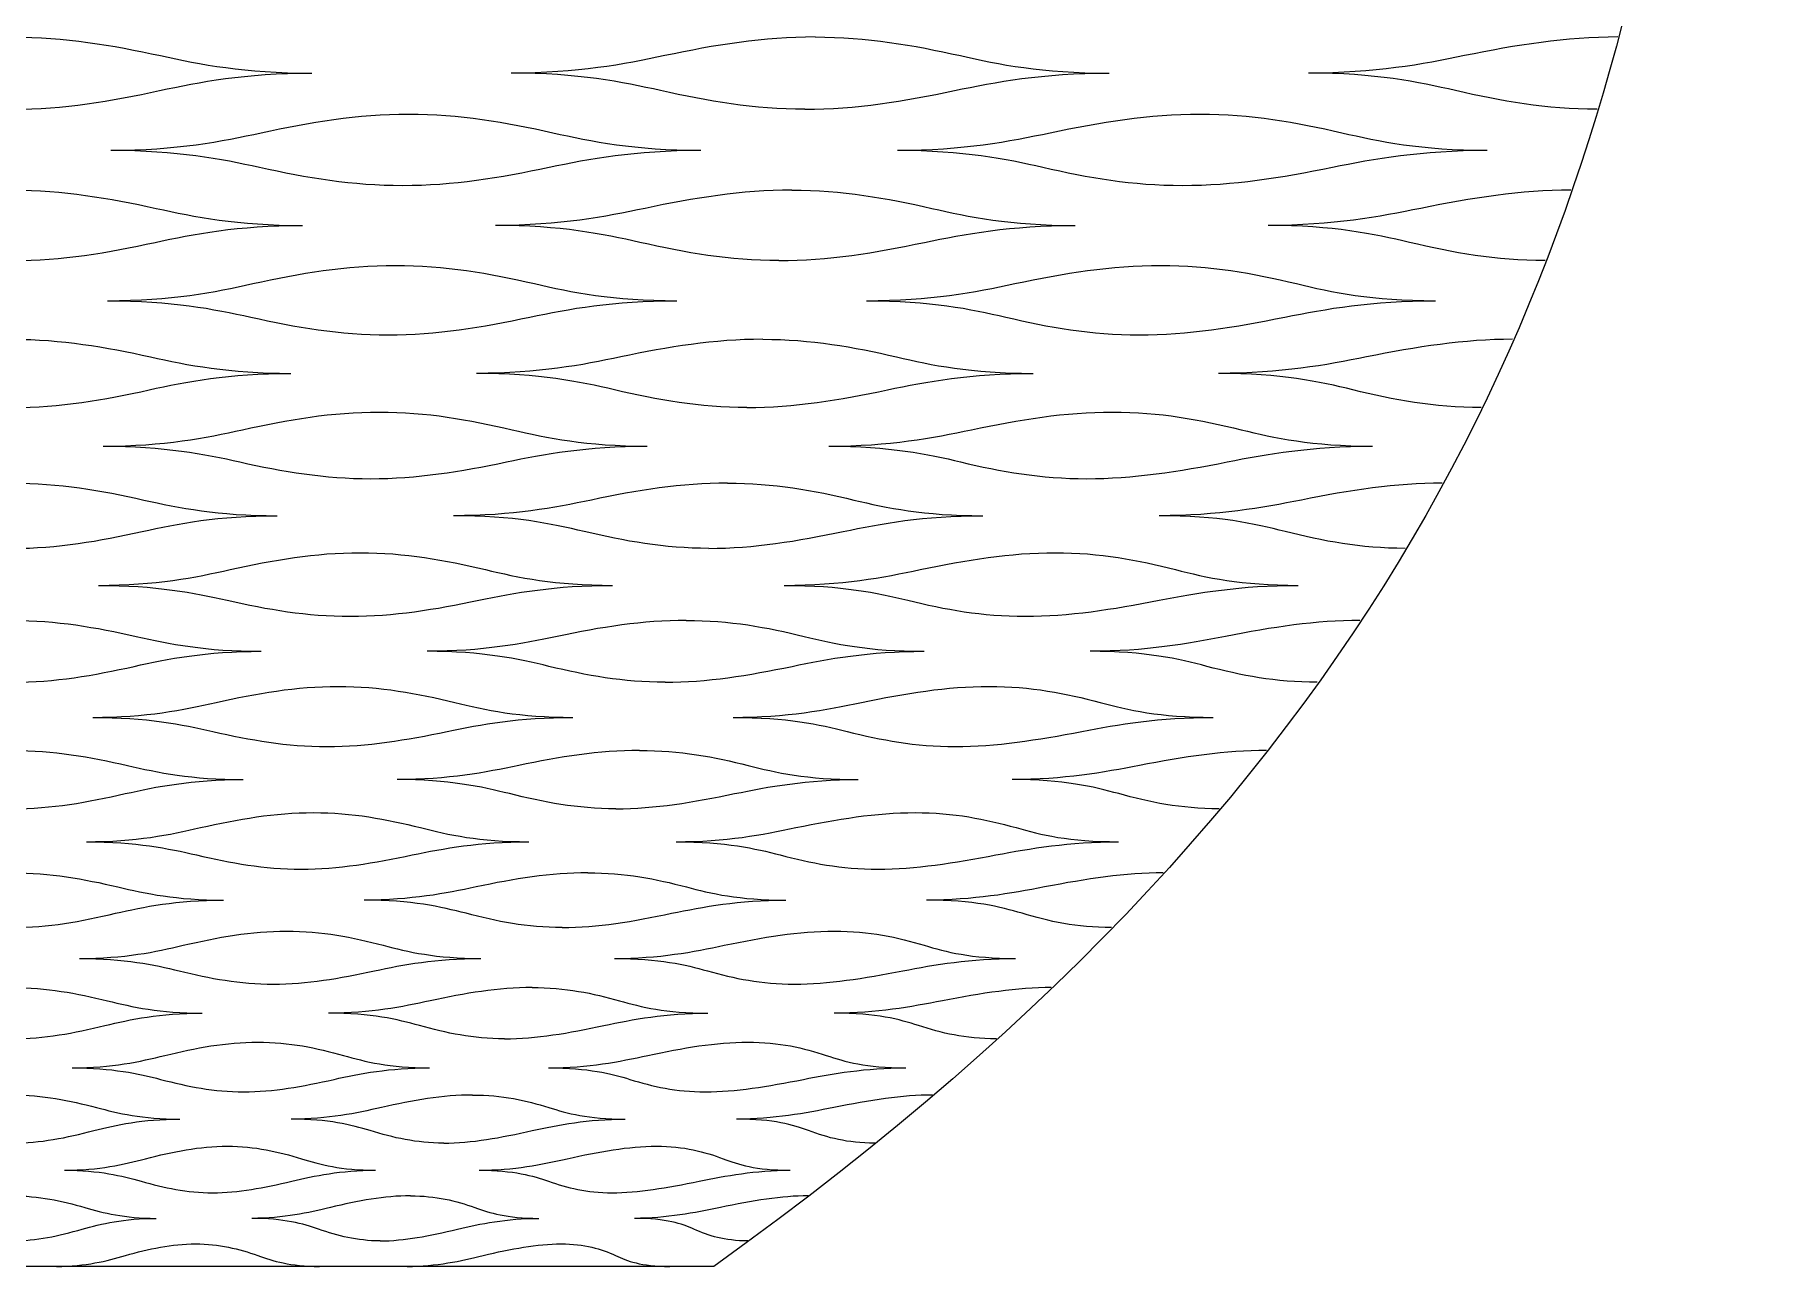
# Model space of a CAD drawing. Extents: x -15.8 to 22.7, y 5.7 to 11.5.
# Drawn here: x 3.404 to 5.444, y 5.681 to 7.133 of the extents above; entities that cross this region are included whole.
import ezdxf

# ---------------------------------------------------------------- set-up
doc = ezdxf.new("R2010")
doc.units = 0
doc.layers.add('DEFAULT', color=7, linetype='CONTINUOUS')

msp = doc.modelspace()

# ---------------------------------------------------------------- linework, layer by layer
at = {"layer": 'DEFAULT'}
msp.add_lwpolyline([(4.2047, 5.6805), (2.552, 5.6805)], dxfattribs=at)
for points, knots in [([(5.4443, 9.8123), (5.4443, 8.6318), (5.4443, 8.0416), (5.341, 7.4513), (5.2377, 6.861), (5.0311, 6.2708), (4.2047, 5.6805)], [0, 0, 0, 0, 1, 1, 1, 2, 2, 2, 2]), ([(3.3784, 7.13), (3.4393, 7.13), (3.4956, 7.1204), (3.5527, 7.108), (3.5994, 7.0977), (3.6515, 7.0874), (3.7308, 7.0874)], [0, 0, 0, 0, 1, 1, 1, 2, 2, 2, 2]), ([(4.3243, 7.13), (4.2633, 7.13), (4.2057, 7.1204), (4.1469, 7.108), (4.0987, 7.0977), (4.0451, 7.0874), (3.9658, 7.0874)], [0, 0, 0, 0, 1, 1, 1, 2, 2, 2, 2]), ([(4.3243, 7.13), (4.3852, 7.13), (4.4401, 7.1204), (4.4954, 7.108), (4.5407, 7.0977), (4.5914, 7.0874), (4.6707, 7.0874)], [0, 0, 0, 0, 1, 1, 1, 2, 2, 2, 2]), ([(5.2702, 7.13), (5.2092, 7.13), (5.1503, 7.1204), (5.0896, 7.108), (5.04, 7.0977), (4.9849, 7.0874), (4.9056, 7.0874)], [0, 0, 0, 0, 1, 1, 1, 2, 2, 2, 2]), ([(3.3784, 7.0448), (3.4386, 7.0448), (3.4942, 7.0543), (3.5516, 7.0668), (3.5986, 7.077), (3.6515, 7.0874), (3.7308, 7.0874)], [0, 0, 0, 0, 1, 1, 1, 2, 2, 2, 2]), ([(4.3122, 7.0448), (4.252, 7.0448), (4.1977, 7.0543), (4.1421, 7.0668), (4.0966, 7.077), (4.0451, 7.0874), (3.9658, 7.0874)], [0, 0, 0, 0, 1, 1, 1, 2, 2, 2, 2]), ([(4.3122, 7.0448), (4.3723, 7.0448), (4.4293, 7.0543), (4.4885, 7.0668), (4.5369, 7.077), (4.5914, 7.0874), (4.6707, 7.0874)], [0, 0, 0, 0, 1, 1, 1, 2, 2, 2, 2]), ([(5.2459, 7.0448), (5.1858, 7.0448), (5.1329, 7.0543), (5.079, 7.0668), (5.0349, 7.077), (4.9849, 7.0874), (4.9056, 7.0874)], [0, 0, 0, 0, 1, 1, 1, 2, 2, 2, 2]), ([(3.4942, 6.9965), (3.5725, 6.9965), (3.6246, 7.0069), (3.6714, 7.0171), (3.7286, 7.0296), (3.7847, 7.0391), (3.8449, 7.0391), (3.905, 7.0391), (3.9598, 7.0296), (4.0152, 7.0171), (4.0605, 7.0069), (4.1112, 6.9965), (4.1894, 6.9965)], [0, 0, 0, 0, 1, 1, 1, 2, 2, 2, 3, 3, 3, 4, 4, 4, 4]), ([(4.4212, 6.9965), (4.4994, 6.9965), (4.553, 7.0069), (4.6012, 7.0171), (4.6602, 7.0296), (4.7177, 7.0391), (4.7778, 7.0391), (4.838, 7.0391), (4.8914, 7.0296), (4.945, 7.0171), (4.9889, 7.0069), (5.0381, 6.9965), (5.1163, 6.9965)], [0, 0, 0, 0, 1, 1, 1, 2, 2, 2, 3, 3, 3, 4, 4, 4, 4]), ([(3.4942, 6.9965), (3.5725, 6.9965), (3.6239, 6.9864), (3.6693, 6.9765), (3.7249, 6.9643), (3.7788, 6.955), (3.838, 6.955), (3.8973, 6.955), (3.9529, 6.9643), (4.0107, 6.9765), (4.0579, 6.9864), (4.1112, 6.9965), (4.1894, 6.9965)], [0, 0, 0, 0, 1, 1, 1, 2, 2, 2, 3, 3, 3, 4, 4, 4, 4]), ([(4.4212, 6.9965), (4.4994, 6.9965), (4.5489, 6.9864), (4.5926, 6.9765), (4.6459, 6.9643), (4.6981, 6.955), (4.7573, 6.955), (4.8166, 6.955), (4.8739, 6.9643), (4.9339, 6.9765), (4.983, 6.9864), (5.0381, 6.9965), (5.1163, 6.9965)], [0, 0, 0, 0, 1, 1, 1, 2, 2, 2, 3, 3, 3, 4, 4, 4, 4]), ([(3.3784, 6.9494), (3.4376, 6.9494), (3.4921, 6.9401), (3.5474, 6.9279), (3.5927, 6.9179), (3.643, 6.9078), (3.7199, 6.9078)], [0, 0, 0, 0, 1, 1, 1, 2, 2, 2, 2]), ([(4.2967, 6.9494), (4.2375, 6.9494), (4.1812, 6.9401), (4.1237, 6.9279), (4.0766, 6.9179), (4.0244, 6.9078), (3.9476, 6.9078)], [0, 0, 0, 0, 1, 1, 1, 2, 2, 2, 2]), ([(4.2967, 6.9494), (4.3559, 6.9494), (4.4087, 6.9401), (4.4618, 6.9279), (4.5052, 6.9179), (4.5537, 6.9078), (4.6306, 6.9078)], [0, 0, 0, 0, 1, 1, 1, 2, 2, 2, 2]), ([(5.215, 6.9494), (5.1558, 6.9494), (5.0978, 6.9401), (5.0381, 6.9279), (4.9892, 6.9179), (4.9351, 6.9078), (4.8583, 6.9078)], [0, 0, 0, 0, 1, 1, 1, 2, 2, 2, 2]), ([(3.3784, 6.8663), (3.4366, 6.8663), (3.4904, 6.8756), (3.5461, 6.8878), (3.5916, 6.8977), (3.643, 6.9078), (3.7199, 6.9078)], [0, 0, 0, 0, 1, 1, 1, 2, 2, 2, 2]), ([(4.2815, 6.8663), (4.2233, 6.8663), (4.1712, 6.8756), (4.1177, 6.8878), (4.074, 6.8977), (4.0244, 6.9078), (3.9476, 6.9078)], [0, 0, 0, 0, 1, 1, 1, 2, 2, 2, 2]), ([(4.2815, 6.8663), (4.3397, 6.8663), (4.3952, 6.8756), (4.4531, 6.8878), (4.5005, 6.8977), (4.5537, 6.9078), (4.6306, 6.9078)], [0, 0, 0, 0, 1, 1, 1, 2, 2, 2, 2]), ([(5.1846, 6.8663), (5.1264, 6.8663), (5.076, 6.8756), (5.0248, 6.8878), (4.9828, 6.8977), (4.9351, 6.9078), (4.8583, 6.9078)], [0, 0, 0, 0, 1, 1, 1, 2, 2, 2, 2]), ([(3.4902, 6.8191), (3.5657, 6.8191), (3.6161, 6.8292), (3.6614, 6.8392), (3.7168, 6.8514), (3.7713, 6.8607), (3.8294, 6.8607), (3.8876, 6.8607), (3.9403, 6.8514), (3.9935, 6.8392), (4.037, 6.8292), (4.0856, 6.8191), (4.1611, 6.8191)], [0, 0, 0, 0, 1, 1, 1, 2, 2, 2, 3, 3, 3, 4, 4, 4, 4]), ([(4.3847, 6.8191), (4.4602, 6.8191), (4.5124, 6.8292), (4.5596, 6.8392), (4.6172, 6.8514), (4.6734, 6.8607), (4.7315, 6.8607), (4.7896, 6.8607), (4.8407, 6.8514), (4.8916, 6.8392), (4.9333, 6.8292), (4.98, 6.8191), (5.0555, 6.8191)], [0, 0, 0, 0, 1, 1, 1, 2, 2, 2, 3, 3, 3, 4, 4, 4, 4]), ([(3.4902, 6.8191), (3.5657, 6.8191), (3.6152, 6.8094), (3.6589, 6.7997), (3.7122, 6.7879), (3.7639, 6.7789), (3.821, 6.7789), (3.878, 6.7789), (3.9318, 6.7879), (3.9879, 6.7997), (4.0338, 6.8094), (4.0856, 6.8191), (4.1611, 6.8191)], [0, 0, 0, 0, 1, 1, 1, 2, 2, 2, 3, 3, 3, 4, 4, 4, 4]), ([(4.3847, 6.8191), (4.4602, 6.8191), (4.5074, 6.8094), (4.5489, 6.7997), (4.5995, 6.7879), (4.6491, 6.7789), (4.7062, 6.7789), (4.7632, 6.7789), (4.8191, 6.7879), (4.8779, 6.7997), (4.926, 6.8094), (4.98, 6.8191), (5.0555, 6.8191)], [0, 0, 0, 0, 1, 1, 1, 2, 2, 2, 3, 3, 3, 4, 4, 4, 4]), ([(3.3784, 6.7736), (3.4354, 6.7736), (3.4879, 6.7646), (3.5409, 6.7528), (3.5843, 6.7432), (3.6326, 6.7334), (3.7064, 6.7334)], [0, 0, 0, 0, 1, 1, 1, 2, 2, 2, 2]), ([(4.2624, 6.7736), (4.2054, 6.7736), (4.1508, 6.7646), (4.095, 6.7528), (4.0494, 6.7432), (3.9989, 6.7334), (3.9251, 6.7334)], [0, 0, 0, 0, 1, 1, 1, 2, 2, 2, 2]), ([(4.2624, 6.7736), (4.3193, 6.7736), (4.3698, 6.7646), (4.4201, 6.7528), (4.4613, 6.7432), (4.5073, 6.7334), (4.5811, 6.7334)], [0, 0, 0, 0, 1, 1, 1, 2, 2, 2, 2]), ([(5.1463, 6.7736), (5.0894, 6.7736), (5.0327, 6.7646), (4.9742, 6.7528), (4.9263, 6.7432), (4.8736, 6.7334), (4.7998, 6.7334)], [0, 0, 0, 0, 1, 1, 1, 2, 2, 2, 2]), ([(3.3784, 6.6932), (3.4342, 6.6932), (3.4857, 6.7022), (3.5393, 6.714), (3.583, 6.7236), (3.6326, 6.7334), (3.7064, 6.7334)], [0, 0, 0, 0, 1, 1, 1, 2, 2, 2, 2]), ([(4.2438, 6.6932), (4.188, 6.6932), (4.1385, 6.7022), (4.0877, 6.714), (4.0462, 6.7236), (3.9989, 6.7334), (3.9251, 6.7334)], [0, 0, 0, 0, 1, 1, 1, 2, 2, 2, 2]), ([(4.2438, 6.6932), (4.2996, 6.6932), (4.3532, 6.7022), (4.4095, 6.714), (4.4555, 6.7236), (4.5073, 6.7334), (4.5811, 6.7334)], [0, 0, 0, 0, 1, 1, 1, 2, 2, 2, 2]), ([(5.1092, 6.6932), (5.0535, 6.6932), (5.006, 6.7022), (4.9579, 6.714), (4.9186, 6.7236), (4.8736, 6.7334), (4.7998, 6.7334)], [0, 0, 0, 0, 1, 1, 1, 2, 2, 2, 2]), ([(3.4852, 6.6476), (3.5574, 6.6476), (3.6057, 6.6574), (3.6492, 6.667), (3.7024, 6.6788), (3.7548, 6.6878), (3.8105, 6.6878), (3.8662, 6.6878), (3.9164, 6.6788), (3.9669, 6.667), (4.0083, 6.6574), (4.0543, 6.6476), (4.1264, 6.6476)], [0, 0, 0, 0, 1, 1, 1, 2, 2, 2, 3, 3, 3, 4, 4, 4, 4]), ([(4.3402, 6.6476), (4.4123, 6.6476), (4.4628, 6.6574), (4.5086, 6.667), (4.5645, 6.6788), (4.619, 6.6878), (4.6747, 6.6878), (4.7303, 6.6878), (4.7786, 6.6788), (4.8263, 6.667), (4.8654, 6.6574), (4.9092, 6.6476), (4.9813, 6.6476)], [0, 0, 0, 0, 1, 1, 1, 2, 2, 2, 3, 3, 3, 4, 4, 4, 4]), ([(3.4852, 6.6476), (3.5574, 6.6476), (3.6046, 6.6383), (3.6461, 6.629), (3.6969, 6.6178), (3.746, 6.6092), (3.8003, 6.6092), (3.8547, 6.6092), (3.9063, 6.6178), (3.9603, 6.629), (4.0044, 6.6383), (4.0543, 6.6476), (4.1264, 6.6476)], [0, 0, 0, 0, 1, 1, 1, 2, 2, 2, 3, 3, 3, 4, 4, 4, 4]), ([(4.3402, 6.6476), (4.4123, 6.6476), (4.4569, 6.6383), (4.4957, 6.629), (4.5433, 6.6178), (4.5899, 6.6092), (4.6443, 6.6092), (4.6987, 6.6092), (4.7527, 6.6178), (4.8099, 6.629), (4.8567, 6.6383), (4.9092, 6.6476), (4.9813, 6.6476)], [0, 0, 0, 0, 1, 1, 1, 2, 2, 2, 3, 3, 3, 4, 4, 4, 4]), ([(3.3784, 6.604), (3.4327, 6.604), (3.4827, 6.5954), (3.5331, 6.5841), (3.5743, 6.5749), (3.62, 6.5656), (3.6902, 6.5656)], [0, 0, 0, 0, 1, 1, 1, 2, 2, 2, 2]), ([(4.2209, 6.604), (4.1666, 6.604), (4.1141, 6.5954), (4.0605, 6.5841), (4.0166, 6.5749), (3.9683, 6.5656), (3.8981, 6.5656)], [0, 0, 0, 0, 1, 1, 1, 2, 2, 2, 2]), ([(4.2209, 6.604), (4.2752, 6.604), (4.3227, 6.5954), (4.3699, 6.5841), (4.4085, 6.5749), (4.4516, 6.5656), (4.5217, 6.5656)], [0, 0, 0, 0, 1, 1, 1, 2, 2, 2, 2]), ([(5.0634, 6.604), (5.0091, 6.604), (4.9542, 6.5954), (4.8973, 6.5841), (4.8509, 6.5749), (4.7998, 6.5656), (4.7296, 6.5656)], [0, 0, 0, 0, 1, 1, 1, 2, 2, 2, 2]), ([(3.3784, 6.5271), (3.4313, 6.5271), (3.4802, 6.5357), (3.5311, 6.547), (3.5728, 6.5562), (3.62, 6.5656), (3.6902, 6.5656)], [0, 0, 0, 0, 1, 1, 1, 2, 2, 2, 2]), ([(4.199, 6.5271), (4.1461, 6.5271), (4.0996, 6.5357), (4.0519, 6.547), (4.0128, 6.5562), (3.9683, 6.5656), (3.8981, 6.5656)], [0, 0, 0, 0, 1, 1, 1, 2, 2, 2, 2]), ([(4.199, 6.5271), (4.2518, 6.5271), (4.3032, 6.5357), (4.3574, 6.547), (4.4017, 6.5562), (4.4516, 6.5656), (4.5217, 6.5656)], [0, 0, 0, 0, 1, 1, 1, 2, 2, 2, 2]), ([(5.0196, 6.5271), (4.9667, 6.5271), (4.9226, 6.5357), (4.8781, 6.547), (4.8417, 6.5562), (4.7998, 6.5656), (4.7296, 6.5656)], [0, 0, 0, 0, 1, 1, 1, 2, 2, 2, 2]), ([(3.4794, 6.4835), (3.5476, 6.4835), (3.5933, 6.4928), (3.6347, 6.5021), (3.6853, 6.5134), (3.7351, 6.522), (3.7879, 6.522), (3.8407, 6.522), (3.8881, 6.5134), (3.9355, 6.5021), (3.9742, 6.4928), (4.0173, 6.4835), (4.0855, 6.4835)], [0, 0, 0, 0, 1, 1, 1, 2, 2, 2, 3, 3, 3, 4, 4, 4, 4]), ([(4.2876, 6.4835), (4.3558, 6.4835), (4.4042, 6.4928), (4.4482, 6.5021), (4.502, 6.5134), (4.5543, 6.522), (4.6071, 6.522), (4.6599, 6.522), (4.7048, 6.5134), (4.749, 6.5021), (4.7851, 6.4928), (4.8255, 6.4835), (4.8937, 6.4835)], [0, 0, 0, 0, 1, 1, 1, 2, 2, 2, 3, 3, 3, 4, 4, 4, 4]), ([(3.4794, 6.4835), (3.5476, 6.4835), (3.5921, 6.4746), (3.6312, 6.4659), (3.6788, 6.4552), (3.7249, 6.447), (3.7762, 6.447), (3.8275, 6.447), (3.8763, 6.4552), (3.9277, 6.4659), (3.9698, 6.4746), (4.0173, 6.4835), (4.0855, 6.4835)], [0, 0, 0, 0, 1, 1, 1, 2, 2, 2, 3, 3, 3, 4, 4, 4, 4]), ([(4.2876, 6.4835), (4.3558, 6.4835), (4.3972, 6.4746), (4.4333, 6.4659), (4.4773, 6.4552), (4.5205, 6.447), (4.5718, 6.447), (4.6231, 6.447), (4.6748, 6.4552), (4.7298, 6.4659), (4.7749, 6.4746), (4.8255, 6.4835), (4.8937, 6.4835)], [0, 0, 0, 0, 1, 1, 1, 2, 2, 2, 3, 3, 3, 4, 4, 4, 4]), ([(3.3784, 6.4422), (3.4296, 6.4422), (3.4767, 6.434), (3.524, 6.4233), (3.5627, 6.4145), (3.6055, 6.4057), (3.6714, 6.4057)], [0, 0, 0, 0, 1, 1, 1, 2, 2, 2, 2]), ([(4.1723, 6.4422), (4.1212, 6.4422), (4.0712, 6.434), (4.0203, 6.4233), (3.9786, 6.4145), (3.9327, 6.4057), (3.8668, 6.4057)], [0, 0, 0, 0, 1, 1, 1, 2, 2, 2, 2]), ([(4.1723, 6.4422), (4.2235, 6.4422), (4.2678, 6.434), (4.3114, 6.4233), (4.3471, 6.4145), (4.3869, 6.4057), (4.4528, 6.4057)], [0, 0, 0, 0, 1, 1, 1, 2, 2, 2, 2]), ([(4.9663, 6.4422), (4.9151, 6.4422), (4.8624, 6.434), (4.8078, 6.4233), (4.763, 6.4145), (4.7141, 6.4057), (4.6482, 6.4057)], [0, 0, 0, 0, 1, 1, 1, 2, 2, 2, 2]), ([(3.3784, 6.3692), (3.4279, 6.3692), (3.4738, 6.3773), (3.5217, 6.388), (3.5609, 6.3968), (3.6055, 6.4057), (3.6714, 6.4057)], [0, 0, 0, 0, 1, 1, 1, 2, 2, 2, 2]), ([(4.1473, 6.3692), (4.0977, 6.3692), (4.0546, 6.3773), (4.0104, 6.388), (3.9742, 6.3968), (3.9327, 6.4057), (3.8668, 6.4057)], [0, 0, 0, 0, 1, 1, 1, 2, 2, 2, 2]), ([(4.1473, 6.3692), (4.1968, 6.3692), (4.2455, 6.3773), (4.2971, 6.388), (4.3393, 6.3968), (4.3869, 6.4057), (4.4528, 6.4057)], [0, 0, 0, 0, 1, 1, 1, 2, 2, 2, 2]), ([(4.9161, 6.3692), (4.8666, 6.3692), (4.8263, 6.3773), (4.7858, 6.388), (4.7526, 6.3968), (4.7141, 6.4057), (4.6482, 6.4057)], [0, 0, 0, 0, 1, 1, 1, 2, 2, 2, 2]), ([(3.4727, 6.3278), (3.5364, 6.3278), (3.5792, 6.3367), (3.6181, 6.3455), (3.6656, 6.3562), (3.7125, 6.3643), (3.762, 6.3643), (3.8114, 6.3643), (3.8556, 6.3562), (3.8994, 6.3455), (3.9352, 6.3367), (3.975, 6.3278), (4.0387, 6.3278)], [0, 0, 0, 0, 1, 1, 1, 2, 2, 2, 3, 3, 3, 4, 4, 4, 4]), ([(4.2274, 6.3278), (4.2911, 6.3278), (4.337, 6.3367), (4.3788, 6.3455), (4.43, 6.3562), (4.4797, 6.3643), (4.5292, 6.3643), (4.5786, 6.3643), (4.62, 6.3562), (4.6601, 6.3455), (4.693, 6.3367), (4.7297, 6.3278), (4.7934, 6.3278)], [0, 0, 0, 0, 1, 1, 1, 2, 2, 2, 3, 3, 3, 4, 4, 4, 4]), ([(3.4727, 6.3278), (3.5364, 6.3278), (3.5779, 6.3195), (3.6141, 6.3112), (3.6584, 6.3011), (3.701, 6.2935), (3.7487, 6.2935), (3.7965, 6.2935), (3.8422, 6.3011), (3.8906, 6.3112), (3.9302, 6.3195), (3.975, 6.3278), (4.0387, 6.3278)], [0, 0, 0, 0, 1, 1, 1, 2, 2, 2, 3, 3, 3, 4, 4, 4, 4]), ([(4.2274, 6.3278), (4.2911, 6.3278), (4.3291, 6.3195), (4.362, 6.3112), (4.4022, 6.3011), (4.4417, 6.2935), (4.4894, 6.2935), (4.5372, 6.2935), (4.5861, 6.3011), (4.6385, 6.3112), (4.6815, 6.3195), (4.7297, 6.3278), (4.7934, 6.3278)], [0, 0, 0, 0, 1, 1, 1, 2, 2, 2, 3, 3, 3, 4, 4, 4, 4]), ([(3.3784, 6.2889), (3.426, 6.2889), (3.4698, 6.2812), (3.5136, 6.2711), (3.5495, 6.2629), (3.589, 6.2545), (3.6502, 6.2545)], [0, 0, 0, 0, 1, 1, 1, 2, 2, 2, 2]), ([(4.1172, 6.2889), (4.0696, 6.2889), (4.0227, 6.2812), (3.9748, 6.2711), (3.9356, 6.2629), (3.8926, 6.2545), (3.8314, 6.2545)], [0, 0, 0, 0, 1, 1, 1, 2, 2, 2, 2]), ([(4.1172, 6.2889), (4.1649, 6.2889), (4.2056, 6.2812), (4.2453, 6.2711), (4.2778, 6.2629), (4.314, 6.2545), (4.3751, 6.2545)], [0, 0, 0, 0, 1, 1, 1, 2, 2, 2, 2]), ([(4.8561, 6.2889), (4.8085, 6.2889), (4.7584, 6.2812), (4.7064, 6.2711), (4.6639, 6.2629), (4.6175, 6.2545), (4.5564, 6.2545)], [0, 0, 0, 0, 1, 1, 1, 2, 2, 2, 2]), ([(3.3784, 6.2201), (3.4242, 6.2201), (3.4666, 6.2278), (3.5111, 6.2379), (3.5476, 6.2461), (3.589, 6.2545), (3.6502, 6.2545)], [0, 0, 0, 0, 1, 1, 1, 2, 2, 2, 2]), ([(4.0893, 6.2201), (4.0435, 6.2201), (4.0042, 6.2278), (3.9638, 6.2379), (3.9307, 6.2461), (3.8926, 6.2545), (3.8314, 6.2545)], [0, 0, 0, 0, 1, 1, 1, 2, 2, 2, 2]), ([(4.0893, 6.2201), (4.1352, 6.2201), (4.1807, 6.2278), (4.2293, 6.2379), (4.2691, 6.2461), (4.314, 6.2545), (4.3751, 6.2545)], [0, 0, 0, 0, 1, 1, 1, 2, 2, 2, 2]), ([(4.8003, 6.2201), (4.7545, 6.2201), (4.7183, 6.2278), (4.682, 6.2379), (4.6522, 6.2461), (4.6175, 6.2545), (4.5564, 6.2545)], [0, 0, 0, 0, 1, 1, 1, 2, 2, 2, 2]), ([(3.4653, 6.1812), (3.5239, 6.1812), (3.5635, 6.1895), (3.5996, 6.1978), (3.6436, 6.2079), (3.6872, 6.2155), (3.7329, 6.2155), (3.7786, 6.2155), (3.8191, 6.2079), (3.8591, 6.1978), (3.8918, 6.1895), (3.928, 6.1812), (3.9866, 6.1812)], [0, 0, 0, 0, 1, 1, 1, 2, 2, 2, 3, 3, 3, 4, 4, 4, 4]), ([(4.1604, 6.1812), (4.2191, 6.1812), (4.2621, 6.1895), (4.3014, 6.1978), (4.3496, 6.2079), (4.3963, 6.2155), (4.442, 6.2155), (4.4877, 6.2155), (4.5251, 6.2079), (4.561, 6.1978), (4.5903, 6.1895), (4.6231, 6.1812), (4.6818, 6.1812)], [0, 0, 0, 0, 1, 1, 1, 2, 2, 2, 3, 3, 3, 4, 4, 4, 4]), ([(3.4653, 6.1812), (3.5239, 6.1812), (3.562, 6.1733), (3.5951, 6.1656), (3.6356, 6.1561), (3.6745, 6.1489), (3.7184, 6.1489), (3.7622, 6.1489), (3.8045, 6.1561), (3.8494, 6.1656), (3.8862, 6.1733), (3.928, 6.1812), (3.9866, 6.1812)], [0, 0, 0, 0, 1, 1, 1, 2, 2, 2, 3, 3, 3, 4, 4, 4, 4]), ([(4.1604, 6.1812), (4.2191, 6.1812), (4.2535, 6.1733), (4.283, 6.1656), (4.319, 6.1561), (4.3545, 6.1489), (4.3983, 6.1489), (4.4422, 6.1489), (4.4879, 6.1561), (4.5373, 6.1656), (4.5777, 6.1733), (4.6231, 6.1812), (4.6818, 6.1812)], [0, 0, 0, 0, 1, 1, 1, 2, 2, 2, 3, 3, 3, 4, 4, 4, 4]), ([(3.3784, 6.1446), (3.4221, 6.1446), (3.4623, 6.1374), (3.5023, 6.1279), (3.535, 6.1202), (3.571, 6.1124), (3.6269, 6.1124)], [0, 0, 0, 0, 1, 1, 1, 2, 2, 2, 2]), ([(4.0563, 6.1446), (4.0126, 6.1446), (3.9691, 6.1374), (3.9246, 6.1279), (3.8883, 6.1202), (3.8486, 6.1124), (3.7926, 6.1124)], [0, 0, 0, 0, 1, 1, 1, 2, 2, 2, 2]), ([(4.0563, 6.1446), (4.1, 6.1446), (4.1368, 6.1374), (4.1724, 6.1279), (4.2015, 6.1202), (4.2338, 6.1124), (4.2897, 6.1124)], [0, 0, 0, 0, 1, 1, 1, 2, 2, 2, 2]), ([(4.7343, 6.1446), (4.6906, 6.1446), (4.6436, 6.1374), (4.5947, 6.1279), (4.5547, 6.1202), (4.5114, 6.1124), (4.4554, 6.1124)], [0, 0, 0, 0, 1, 1, 1, 2, 2, 2, 2]), ([(3.3784, 6.0801), (3.4201, 6.0801), (3.4588, 6.0873), (3.4996, 6.0968), (3.5329, 6.1045), (3.571, 6.1124), (3.6269, 6.1124)], [0, 0, 0, 0, 1, 1, 1, 2, 2, 2, 2]), ([(4.026, 6.0801), (3.9843, 6.0801), (3.949, 6.0873), (3.9127, 6.0968), (3.883, 6.1045), (3.8486, 6.1124), (3.7926, 6.1124)], [0, 0, 0, 0, 1, 1, 1, 2, 2, 2, 2]), ([(4.026, 6.0801), (4.0677, 6.0801), (4.1098, 6.0873), (4.155, 6.0968), (4.192, 6.1045), (4.2338, 6.1124), (4.2897, 6.1124)], [0, 0, 0, 0, 1, 1, 1, 2, 2, 2, 2]), ([(4.6736, 6.0801), (4.6319, 6.0801), (4.6, 6.0873), (4.5681, 6.0968), (4.5421, 6.1045), (4.5114, 6.1124), (4.4554, 6.1124)], [0, 0, 0, 0, 1, 1, 1, 2, 2, 2, 2]), ([(3.4572, 6.0436), (3.5104, 6.0436), (3.5464, 6.0514), (3.5794, 6.0591), (3.6196, 6.0686), (3.6596, 6.0758), (3.7012, 6.0758), (3.7428, 6.0758), (3.7794, 6.0686), (3.8152, 6.0591), (3.8445, 6.0514), (3.8768, 6.0436), (3.93, 6.0436)], [0, 0, 0, 0, 1, 1, 1, 2, 2, 2, 3, 3, 3, 4, 4, 4, 4]), ([(4.0876, 6.0436), (4.1408, 6.0436), (4.1805, 6.0514), (4.2171, 6.0591), (4.2618, 6.0686), (4.3052, 6.0758), (4.3468, 6.0758), (4.3884, 6.0758), (4.4216, 6.0686), (4.4529, 6.0591), (4.4786, 6.0514), (4.5073, 6.0436), (4.5605, 6.0436)], [0, 0, 0, 0, 1, 1, 1, 2, 2, 2, 3, 3, 3, 4, 4, 4, 4]), ([(3.4572, 6.0436), (3.5104, 6.0436), (3.5448, 6.0362), (3.5746, 6.029), (3.611, 6.0201), (3.6459, 6.0133), (3.6855, 6.0133), (3.7251, 6.0133), (3.7636, 6.0201), (3.8048, 6.029), (3.8385, 6.0362), (3.8768, 6.0436), (3.93, 6.0436)], [0, 0, 0, 0, 1, 1, 1, 2, 2, 2, 3, 3, 3, 4, 4, 4, 4]), ([(4.0876, 6.0436), (4.1408, 6.0436), (4.1713, 6.0362), (4.1972, 6.029), (4.2289, 6.0201), (4.2602, 6.0133), (4.2998, 6.0133), (4.3393, 6.0133), (4.3815, 6.0201), (4.4274, 6.029), (4.465, 6.0362), (4.5073, 6.0436), (4.5605, 6.0436)], [0, 0, 0, 0, 1, 1, 1, 2, 2, 2, 3, 3, 3, 4, 4, 4, 4]), ([(3.3784, 6.0093), (3.4178, 6.0093), (3.4541, 6.0025), (3.49, 5.9937), (3.5194, 5.9864), (3.5516, 5.9791), (3.6018, 5.9791)], [0, 0, 0, 0, 1, 1, 1, 2, 2, 2, 2]), ([(3.9905, 6.0093), (3.951, 6.0093), (3.9111, 6.0025), (3.8705, 5.9937), (3.8372, 5.9864), (3.8011, 5.9791), (3.7508, 5.9791)], [0, 0, 0, 0, 1, 1, 1, 2, 2, 2, 2]), ([(3.9905, 6.0093), (4.0299, 6.0093), (4.0626, 6.0025), (4.0937, 5.9937), (4.1192, 5.9864), (4.1475, 5.9791), (4.1978, 5.9791)], [0, 0, 0, 0, 1, 1, 1, 2, 2, 2, 2]), ([(4.6026, 6.0093), (4.5631, 6.0093), (4.5196, 6.0025), (4.4742, 5.9937), (4.4371, 5.9864), (4.397, 5.9791), (4.3467, 5.9791)], [0, 0, 0, 0, 1, 1, 1, 2, 2, 2, 2]), ([(3.3784, 5.9489), (3.4157, 5.9489), (3.4504, 5.9556), (3.4871, 5.9645), (3.5171, 5.9717), (3.5516, 5.9791), (3.6018, 5.9791)], [0, 0, 0, 0, 1, 1, 1, 2, 2, 2, 2]), ([(3.9581, 5.9489), (3.9207, 5.9489), (3.8897, 5.9556), (3.8578, 5.9645), (3.8316, 5.9717), (3.8011, 5.9791), (3.7508, 5.9791)], [0, 0, 0, 0, 1, 1, 1, 2, 2, 2, 2]), ([(3.9581, 5.9489), (3.9955, 5.9489), (4.0337, 5.9556), (4.0752, 5.9645), (4.1091, 5.9717), (4.1475, 5.9791), (4.1978, 5.9791)], [0, 0, 0, 0, 1, 1, 1, 2, 2, 2, 2]), ([(4.5379, 5.9489), (4.5005, 5.9489), (4.4731, 5.9556), (4.4459, 5.9645), (4.4236, 5.9717), (4.397, 5.9791), (4.3467, 5.9791)], [0, 0, 0, 0, 1, 1, 1, 2, 2, 2, 2]), ([(3.4486, 5.9146), (3.4959, 5.9146), (3.5282, 5.922), (3.5578, 5.9292), (3.5939, 5.9381), (3.6299, 5.9449), (3.6672, 5.9449), (3.7044, 5.9449), (3.7368, 5.9381), (3.7682, 5.9292), (3.7939, 5.922), (3.8222, 5.9146), (3.8696, 5.9146)], [0, 0, 0, 0, 1, 1, 1, 2, 2, 2, 3, 3, 3, 4, 4, 4, 4]), ([(4.01, 5.9146), (4.0573, 5.9146), (4.0935, 5.922), (4.127, 5.9292), (4.1679, 5.9381), (4.2075, 5.9449), (4.2447, 5.9449), (4.282, 5.9449), (4.3108, 5.9381), (4.3374, 5.9292), (4.3593, 5.922), (4.3836, 5.9146), (4.431, 5.9146)], [0, 0, 0, 0, 1, 1, 1, 2, 2, 2, 3, 3, 3, 4, 4, 4, 4]), ([(3.4486, 5.9146), (3.4959, 5.9146), (3.5264, 5.9078), (3.5527, 5.901), (3.5848, 5.8927), (3.6155, 5.8863), (3.6506, 5.8863), (3.6856, 5.8863), (3.7201, 5.8927), (3.7572, 5.901), (3.7876, 5.9078), (3.8222, 5.9146), (3.8696, 5.9146)], [0, 0, 0, 0, 1, 1, 1, 2, 2, 2, 3, 3, 3, 4, 4, 4, 4]), ([(4.01, 5.9146), (4.0573, 5.9146), (4.0837, 5.9078), (4.1059, 5.901), (4.133, 5.8927), (4.1598, 5.8863), (4.1949, 5.8863), (4.23, 5.8863), (4.2683, 5.8927), (4.3104, 5.901), (4.3449, 5.9078), (4.3836, 5.9146), (4.431, 5.9146)], [0, 0, 0, 0, 1, 1, 1, 2, 2, 2, 3, 3, 3, 4, 4, 4, 4]), ([(3.3784, 5.8826), (3.4133, 5.8826), (3.4454, 5.8762), (3.477, 5.8679), (3.5028, 5.8611), (3.531, 5.8542), (3.5753, 5.8542)], [0, 0, 0, 0, 1, 1, 1, 2, 2, 2, 2]), ([(3.9205, 5.8826), (3.8855, 5.8826), (3.8497, 5.8762), (3.8131, 5.8679), (3.7832, 5.8611), (3.7509, 5.8542), (3.7066, 5.8542)], [0, 0, 0, 0, 1, 1, 1, 2, 2, 2, 2]), ([(3.9205, 5.8826), (3.9554, 5.8826), (3.9837, 5.8762), (4.0103, 5.8679), (4.032, 5.8611), (4.0561, 5.8542), (4.1004, 5.8542)], [0, 0, 0, 0, 1, 1, 1, 2, 2, 2, 2]), ([(4.4626, 5.8826), (4.4276, 5.8826), (4.388, 5.8762), (4.3464, 5.8679), (4.3124, 5.8611), (4.2759, 5.8542), (4.2316, 5.8542)], [0, 0, 0, 0, 1, 1, 1, 2, 2, 2, 2]), ([(3.3784, 5.8259), (3.4111, 5.8259), (3.4415, 5.8323), (3.4739, 5.8406), (3.5004, 5.8474), (3.531, 5.8542), (3.5753, 5.8542)], [0, 0, 0, 0, 1, 1, 1, 2, 2, 2, 2]), ([(3.8864, 5.8259), (3.8537, 5.8259), (3.8271, 5.8323), (3.7997, 5.8406), (3.7772, 5.8474), (3.7509, 5.8542), (3.7066, 5.8542)], [0, 0, 0, 0, 1, 1, 1, 2, 2, 2, 2]), ([(3.8864, 5.8259), (3.9192, 5.8259), (3.9534, 5.8323), (3.9908, 5.8406), (4.0214, 5.8474), (4.0561, 5.8542), (4.1004, 5.8542)], [0, 0, 0, 0, 1, 1, 1, 2, 2, 2, 2]), ([(4.3945, 5.8259), (4.3617, 5.8259), (4.339, 5.8323), (4.3165, 5.8406), (4.2982, 5.8474), (4.2759, 5.8542), (4.2316, 5.8542)], [0, 0, 0, 0, 1, 1, 1, 2, 2, 2, 2]), ([(3.4395, 5.7939), (3.4807, 5.7939), (3.5089, 5.8007), (3.535, 5.8075), (3.5668, 5.8158), (3.5987, 5.8222), (3.6313, 5.8222), (3.6639, 5.8222), (3.6919, 5.8158), (3.7187, 5.8075), (3.7407, 5.8007), (3.7648, 5.7939), (3.806, 5.7939)], [0, 0, 0, 0, 1, 1, 1, 2, 2, 2, 3, 3, 3, 4, 4, 4, 4]), ([(3.9282, 5.7939), (3.9695, 5.7939), (4.0018, 5.8007), (4.032, 5.8075), (4.0688, 5.8158), (4.1045, 5.8222), (4.137, 5.8222), (4.1697, 5.8222), (4.1939, 5.8158), (4.2157, 5.8075), (4.2336, 5.8007), (4.2536, 5.7939), (4.2948, 5.7939)], [0, 0, 0, 0, 1, 1, 1, 2, 2, 2, 3, 3, 3, 4, 4, 4, 4]), ([(3.4395, 5.7939), (3.4807, 5.7939), (3.5071, 5.7874), (3.5297, 5.781), (3.5573, 5.7732), (3.5835, 5.7673), (3.6139, 5.7673), (3.6443, 5.7673), (3.6744, 5.7732), (3.7073, 5.781), (3.7341, 5.7874), (3.7648, 5.7939), (3.806, 5.7939)], [0, 0, 0, 0, 1, 1, 1, 2, 2, 2, 3, 3, 3, 4, 4, 4, 4]), ([(3.9282, 5.7939), (3.9695, 5.7939), (3.9916, 5.7874), (4.0099, 5.781), (4.0323, 5.7732), (4.0546, 5.7673), (4.0849, 5.7673), (4.1153, 5.7673), (4.1495, 5.7732), (4.1875, 5.781), (4.2186, 5.7874), (4.2536, 5.7939), (4.2948, 5.7939)], [0, 0, 0, 0, 1, 1, 1, 2, 2, 2, 3, 3, 3, 4, 4, 4, 4]), ([(3.3784, 5.7638), (3.4086, 5.7638), (3.4363, 5.7578), (3.4633, 5.75), (3.4855, 5.7437), (3.5094, 5.7372), (3.5475, 5.7372)], [0, 0, 0, 0, 1, 1, 1, 2, 2, 2, 2]), ([(3.8471, 5.7638), (3.8169, 5.7638), (3.7852, 5.7578), (3.753, 5.75), (3.7266, 5.7437), (3.6983, 5.7372), (3.6602, 5.7372)], [0, 0, 0, 0, 1, 1, 1, 2, 2, 2, 2]), ([(3.8471, 5.7638), (3.8773, 5.7638), (3.901, 5.7578), (3.9229, 5.75), (3.9407, 5.7437), (3.9604, 5.7372), (3.9985, 5.7372)], [0, 0, 0, 0, 1, 1, 1, 2, 2, 2, 2]), ([(4.3158, 5.7638), (4.2855, 5.7638), (4.2499, 5.7578), (4.2125, 5.75), (4.1819, 5.7437), (4.1493, 5.7372), (4.1112, 5.7372)], [0, 0, 0, 0, 1, 1, 1, 2, 2, 2, 2]), ([(3.3784, 5.7106), (3.4063, 5.7106), (3.4323, 5.7166), (3.4602, 5.7244), (3.483, 5.7307), (3.5094, 5.7372), (3.5475, 5.7372)], [0, 0, 0, 0, 1, 1, 1, 2, 2, 2, 2]), ([(3.8116, 5.7106), (3.7837, 5.7106), (3.7617, 5.7166), (3.739, 5.7244), (3.7204, 5.7307), (3.6983, 5.7372), (3.6602, 5.7372)], [0, 0, 0, 0, 1, 1, 1, 2, 2, 2, 2]), ([(3.8116, 5.7106), (3.8396, 5.7106), (3.8695, 5.7166), (3.9026, 5.7244), (3.9297, 5.7307), (3.9604, 5.7372), (3.9985, 5.7372)], [0, 0, 0, 0, 1, 1, 1, 2, 2, 2, 2]), ([(4.2449, 5.7106), (4.217, 5.7106), (4.1989, 5.7166), (4.1814, 5.7244), (4.1671, 5.7307), (4.1493, 5.7372), (4.1112, 5.7372)], [0, 0, 0, 0, 1, 1, 1, 2, 2, 2, 2]), ([(3.43, 5.6805), (3.4649, 5.6805), (3.4889, 5.687), (3.5113, 5.6934), (3.5386, 5.7012), (3.5661, 5.7071), (3.5938, 5.7071), (3.6216, 5.7071), (3.6451, 5.7012), (3.6672, 5.6934), (3.6853, 5.687), (3.7051, 5.6805), (3.7399, 5.6805)], [0, 0, 0, 0, 1, 1, 1, 2, 2, 2, 3, 3, 3, 4, 4, 4, 4]), ([(3.8432, 5.6805), (3.8781, 5.6805), (3.9064, 5.687), (3.933, 5.6934), (3.9655, 5.7012), (3.9969, 5.7071), (4.0247, 5.7071), (4.0525, 5.7071), (4.072, 5.7012), (4.0889, 5.6934), (4.1028, 5.687), (4.1182, 5.6805), (4.1531, 5.6805)], [0, 0, 0, 0, 1, 1, 1, 2, 2, 2, 3, 3, 3, 4, 4, 4, 4])]:
    msp.add_open_spline(points, degree=3, knots=knots, dxfattribs=at)

doc.saveas('drawing.dxf')
